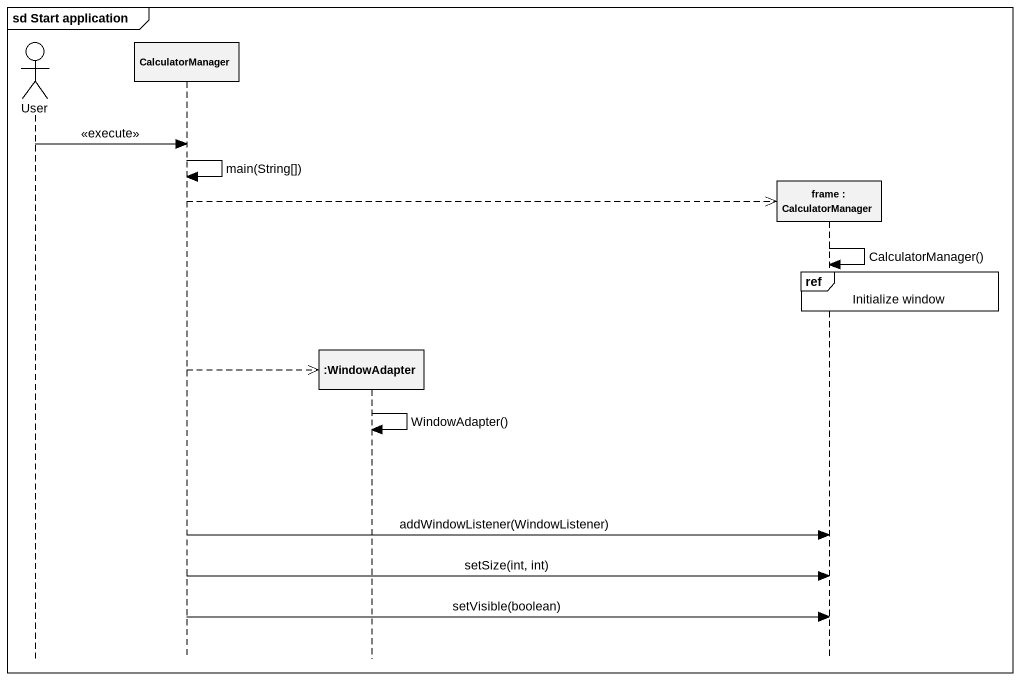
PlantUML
@startuml
mainframe sd Start application
hide footbox
actor User
participant CalculatorManager
participant ":WindowAdapter" as WindowAdapter
participant "frame : CalculatorManager" as frame_

User -> CalculatorManager : <<execute>>
CalculatorManager -> CalculatorManager : main(String[])
CalculatorManager -->> frame_ **
frame_ -> frame_ : CalculatorManager()
ref over frame_ : Initialize window
CalculatorManager -->> WindowAdapter **
WindowAdapter -> WindowAdapter : WindowAdapter()
CalculatorManager -> frame_ : addWindowListener(WindowListener)
CalculatorManager -> frame_ : setSize(int, int)
CalculatorManager -> frame_ : setVisible(boolean)
@enduml
